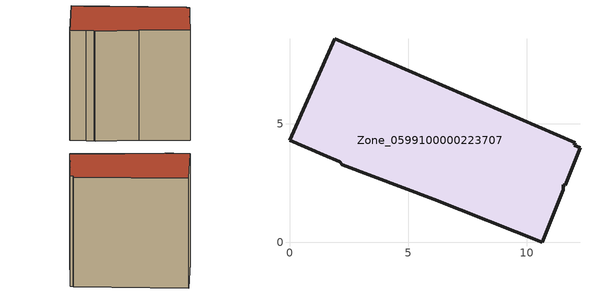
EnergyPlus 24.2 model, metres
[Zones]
Zone_0599100000223707
 floor ground (C_G): 12,4.09 12.25,3.98 11.62,2.4 11.55,2.43 11.55,2.23 10.66,0 6.08,1.82 2.21,3.28 2.13,3.41 1.43,3.69 0,4.3 1.91,8.59 12.04,4.19 z0
 wall outside (C_F): 6.08,1.82 10.66,0 11.55,2.23 11.55,2.43 11.62,2.4 12.25,3.98 12,4.09 12.04,4.19 1.91,8.59 0,4.3 1.43,3.69 2.13,3.41 2.21,3.28 6.08,1.82 z0:12.13
 roof outside (C_R): 12.04,4.19 1.91,8.59 0,4.3 1.43,3.69 2.13,3.41 2.21,3.28 6.08,1.82 10.66,0 11.55,2.23 11.55,2.43 11.62,2.4 12.25,3.98 12,4.09 z12.13
[BUILDING]
Pand.0599100000223707: North Axis=0; Terrain=City; Loads Convergence Tolerance Value=0.04; Temperature Convergence Tolerance Value=0.4; Solar Distribution=FullExterior; Maximum Number of Warmup Days=25; Minimum Number of Warmup Days=1
[Site:Location]
Rotterdam.The.Hague.AP_ZH_NLD Design_Conditions: Latitude=51.96; Longitude=4.45; Time Zone=1; Elevation=-4.5
[SITE:GROUNDTEMPERATURE:BUILDINGSURFACE]
18, 18, 18, 18, 18, 18, 18, 18, 18, 18, 18, 18
[MATERIAL] Thermal Absorptance=0.9; Solar Absorptance=0.7; Visible Absorptance=0.7
Name | Roughness | Thickness | Conductivity | Density | Specific Heat
G.TI.1946 | MediumSmooth | 0.15 | 1 | 540 | 1210
F.TI.1946 | Rough | 0.3 | 0.857143 | 1920 | 840
R.TI.1946 | MediumRough | 0.2 | 0.1 | 1500 | 1000
[CONSTRUCTION]
C_G: G.TI.1946
C_F: F.TI.1946
C_R: R.TI.1946
[ZONE]
Zone_0599100000223707: Type=1; Multiplier=1; Ceiling Height=Autocalculate; Volume=Autocalculate; Floor Area=autocalculate; Part of Total Floor Area=Yes
[ZONEINFILTRATION:DESIGNFLOWRATE]
Infil_Zone_0599100000223707: Zone or ZoneList or Space or SpaceList=Zone_0599100000223707; Schedule=AlwaysOn; Design Flow Rate Calculation Method=Flow/Area; Flow Rate per Floor Area=0.003; Constant Term Coefficient=1; Temperature Term Coefficient=0; Velocity Term Coefficient=0; Velocity Squared Term Coefficient=0
[HVACTEMPLATE:ZONE:IDEALLOADSAIRSYSTEM]
Zone_0599100000223707: Maximum Heating Supply Air Temperature=50; Minimum Cooling Supply Air Temperature=13; Maximum Heating Supply Air Humidity Ratio=0.0156; Minimum Cooling Supply Air Humidity Ratio=0.0077; Heating Limit=NoLimit; Cooling Limit=NoLimit; Dehumidification Control Type=ConstantSensibleHeatRatio; Cooling Sensible Heat Ratio=0.7; Dehumidification Setpoint=60; Humidification Control Type=None; Humidification Setpoint=30; Outdoor Air Method=None; Outdoor Air Flow Rate per Person=0.00944; Outdoor Air Flow Rate per Zone Floor Area=0; Outdoor Air Flow Rate per Zone=0; Demand Controlled Ventilation Type=None; Outdoor Air Economizer Type=NoEconomizer; Heat Recovery Type=None; Sensible Heat Recovery Effectiveness=0.7; Latent Heat Recovery Effectiveness=0.65
[ZONECONTROL:THERMOSTAT]
ThermostatControl_Zone_0599100000223707: Zone or ZoneList=Zone_0599100000223707; Control Type Schedule=DualSetpointControlType; Control 1=Thermostat_Zone_0599100000223707; Temperature Difference Between Cutout And Setpoint=0
[THERMOSTATSETPOINT:DUALSETPOINT]
Thermostat_Zone_0599100000223707: Heating Setpoint Temperature Schedule=HeatingSetpoint_Zone_0599100000223707; Cooling Setpoint Temperature Schedule=CoolingSetpoint_Zone_0599100000223707
[SCHEDULE:COMPACT]
HeatingSetpoint_Zone_0599100000223707: Through: 12/31, For: AllDays, Until: 24:00, 21
CoolingSetpoint_Zone_0599100000223707: Through: 12/31, For: AllDays, Until: 24:00, 24
DualSetpointControlType: Through: 12/31, For: AllDays, Until: 24:00, 4
AlwaysOn: Through: 12/31, For: AllDays, Until: 24:00, 1
